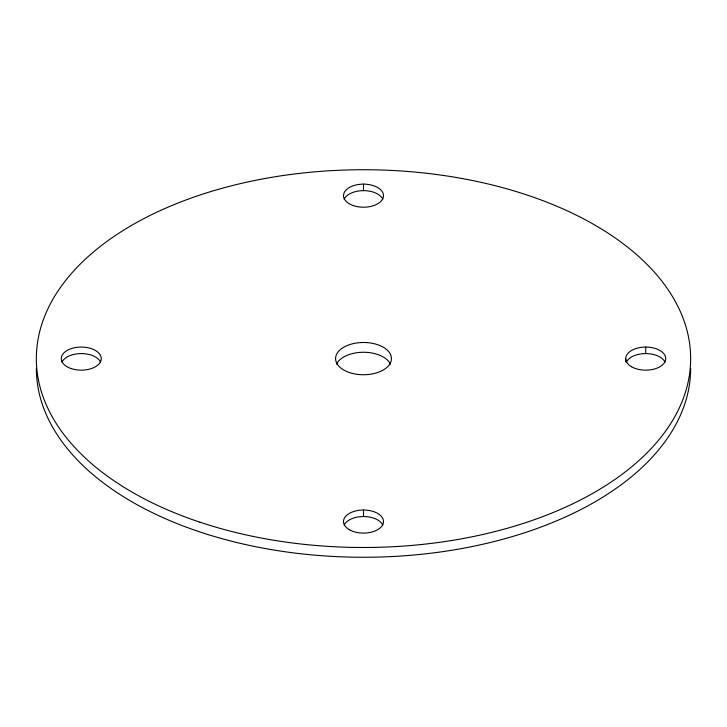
<?xml version="1.0" encoding="UTF-8"?>
<svg xmlns="http://www.w3.org/2000/svg" width="727" height="727" viewBox="0 0 727 727"><rect width="100%" height="100%" fill="white"/><g stroke="black" fill="none" stroke-linecap="round" stroke-linejoin="round"><path stroke-width="1.09" d="M645.73 347.07L645.73 353.586A19.992 11.541 0 0 1 665.041 362.146M625.738 358.611L625.738 361.873M363.5 184.131L363.5 190.647A19.992 11.541 0 0 1 382.811 199.198M363.5 510.009L363.5 516.534A19.992 11.541 0 0 0 344.189 525.085M626.42 362.146A19.992 11.541 0 0 1 645.73 353.586M344.189 199.198A19.992 11.541 0 0 1 363.5 190.647M61.959 362.146A19.992 11.541 0 0 1 81.27 353.586A19.992 11.541 0 0 1 100.58 362.146M363.5 516.534A19.992 11.541 0 0 1 382.811 525.085M690.65 368.389A327.15 188.875 0 0 1 363.5 557.264A327.15 188.875 0 0 1 36.35 368.389M336.51 364.218A27.935 16.13 0 0 1 363.5 352.259A27.935 16.13 0 0 1 390.49 364.218M631.59 366.772A19.992 11.541 0 0 0 665.041 361.601A19.992 11.541 0 0 0 640.551 347.461A19.992 11.541 0 0 0 631.59 366.772M353.504 205.668A19.992 11.541 0 0 0 383.492 195.672A19.992 11.541 0 0 0 353.504 185.676A19.992 11.541 0 0 0 353.504 205.668M349.533 372.578A27.935 16.13 0 0 0 391.435 358.611A27.935 16.13 0 0 0 349.533 344.643A27.935 16.13 0 0 0 349.533 372.578M71.273 368.607A19.992 11.541 0 0 0 101.262 358.611A19.992 11.541 0 0 0 71.273 348.615A19.992 11.541 0 0 0 71.273 368.607M349.36 529.719A19.992 11.541 0 0 0 382.811 524.54A19.992 11.541 0 0 0 358.329 510.409A19.992 11.541 0 0 0 349.36 529.719M199.925 522.186A327.15 188.875 0 0 0 690.65 358.611A327.15 188.875 0 0 0 199.925 195.036A327.15 188.875 0 0 0 199.925 522.186"/></g></svg>
